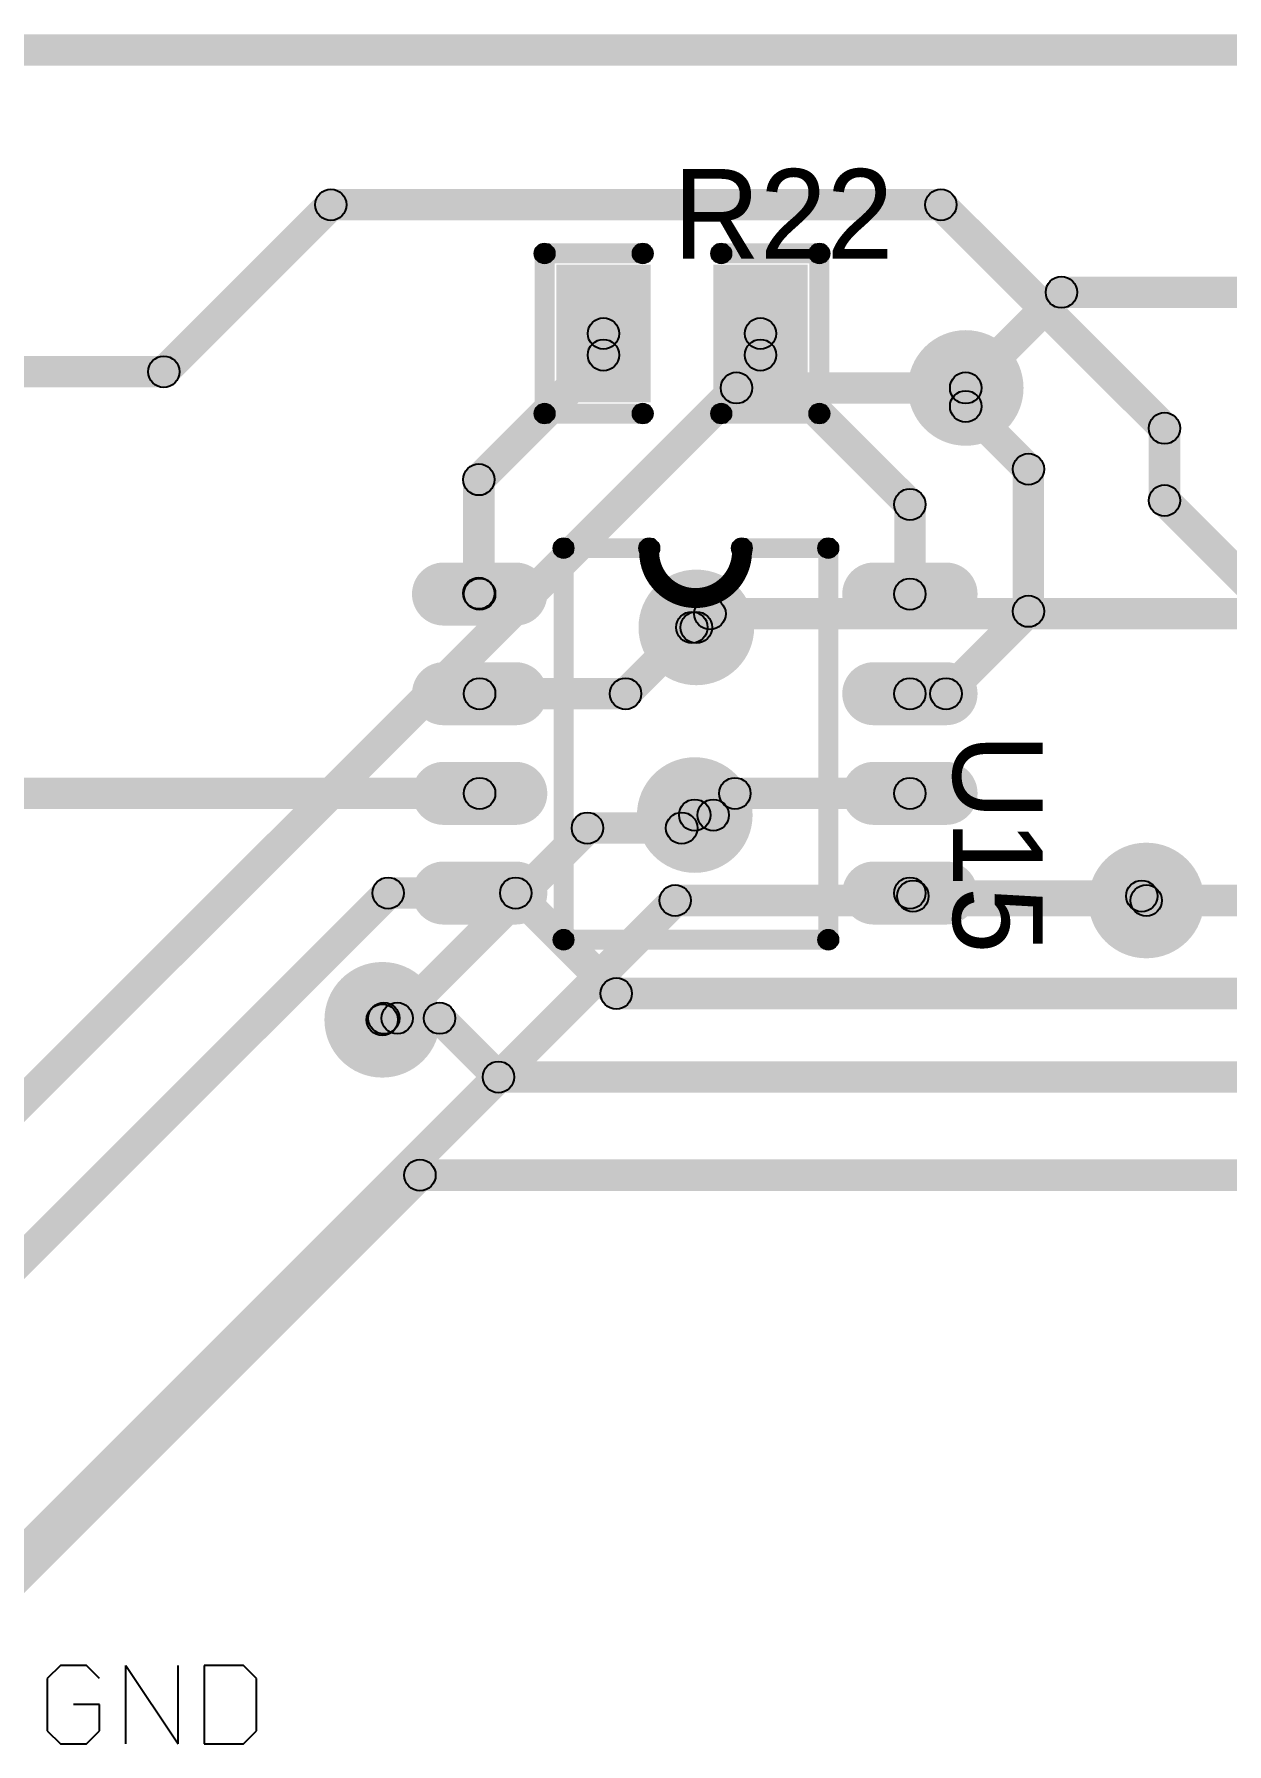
# Model space of a CAD drawing. Header units: millimetres. Extents: x 1.24 to 8.03, y 2.12 to 7.05.
# Drawn here: x 2.188 to 2.786, y 3.593 to 4.45 of the extents above; entities that cross this region are included whole.
import ezdxf

# ---------------------------------------------------------------- set-up
doc = ezdxf.new("R2010")
doc.units = ezdxf.units.MM
doc.header["$MEASUREMENT"] = 0
for name, color, linetype in [('BottomLayer', 5, 'Continuous'), ('BottomSolder', 6, 'Continuous'), ('TopLayer', 1, 'Continuous'), ('TopOverlay', 2, 'Continuous'), ('TopPaste', 8, 'Continuous'), ('TopSolder', 216, 'Continuous'), ('ViaHoleLayer', 16, 'Continuous')]:
    doc.layers.add(name, color=color, linetype=linetype)

# ---------------------------------------------------------------- blocks, each defined once
blk = doc.blocks.new('SOIC_8_L5_0_W4_0_P1_27_LS6_0_BL_13')
at = {"layer": 'TopLayer'}
h = blk.add_hatch(color=1, dxfattribs=at)
edge = h.paths.add_edge_path()
edge.add_arc((-0.075, 0.125984), 0.011811, 0, 180)
edge.add_line((-0.086811, 0.125984), (-0.086811, 0.089763))
edge.add_arc((-0.075, 0.089763), 0.011811, 180, 360)
edge.add_line((-0.063189, 0.089763), (-0.063189, 0.125984))
h = blk.add_hatch(color=1, dxfattribs=at)
edge = h.paths.add_edge_path()
edge.add_arc((-0.025, 0.125984), 0.011811, 0, 180)
edge.add_line((-0.036811, 0.125984), (-0.036811, 0.089763))
edge.add_arc((-0.025, 0.089763), 0.011811, 180, 360)
edge.add_line((-0.013189, 0.089763), (-0.013189, 0.125984))
h = blk.add_hatch(color=1, dxfattribs=at)
edge = h.paths.add_edge_path()
edge.add_arc((0.025, 0.125984), 0.011811, 0, 180)
edge.add_line((0.013189, 0.125984), (0.013189, 0.089763))
edge.add_arc((0.025, 0.089763), 0.011811, 180, 360)
edge.add_line((0.036811, 0.089763), (0.036811, 0.125984))
h = blk.add_hatch(color=1, dxfattribs=at)
edge = h.paths.add_edge_path()
edge.add_arc((0.075, 0.125984), 0.011811, 0, 180)
edge.add_line((0.063189, 0.125984), (0.063189, 0.089763))
edge.add_arc((0.075, 0.089763), 0.011811, 180, 360)
edge.add_line((0.086811, 0.089763), (0.086811, 0.125984))
h = blk.add_hatch(color=1, dxfattribs=at)
edge = h.paths.add_edge_path()
edge.add_arc((-0.075, -0.089763), 0.011811, 0, 180)
edge.add_line((-0.086811, -0.089763), (-0.086811, -0.125984))
edge.add_arc((-0.075, -0.125984), 0.011811, 180, 360)
edge.add_line((-0.063189, -0.125984), (-0.063189, -0.089763))
h = blk.add_hatch(color=1, dxfattribs=at)
edge = h.paths.add_edge_path()
edge.add_arc((-0.025, -0.089763), 0.011811, 0, 180)
edge.add_line((-0.036811, -0.089763), (-0.036811, -0.125984))
edge.add_arc((-0.025, -0.125984), 0.011811, 180, 360)
edge.add_line((-0.013189, -0.125984), (-0.013189, -0.089763))
h = blk.add_hatch(color=1, dxfattribs=at)
edge = h.paths.add_edge_path()
edge.add_arc((0.025, -0.089763), 0.011811, 0, 180)
edge.add_line((0.013189, -0.089763), (0.013189, -0.125984))
edge.add_arc((0.025, -0.125984), 0.011811, 180, 360)
edge.add_line((0.036811, -0.125984), (0.036811, -0.089763))
h = blk.add_hatch(color=1, dxfattribs=at)
edge = h.paths.add_edge_path()
edge.add_arc((0.075, -0.089763), 0.011811, 0, 180)
edge.add_line((0.063189, -0.089763), (0.063189, -0.125984))
edge.add_arc((0.075, -0.125984), 0.011811, 180, 360)
edge.add_line((0.086811, -0.125984), (0.086811, -0.089763))
at = {"layer": 'TopOverlay'}
h = blk.add_hatch(color=2, dxfattribs=at)
edge = h.paths.add_edge_path()
edge.add_arc((-0.098031, 0.066929), 0.005, 0, 360)
h = blk.add_hatch(color=2, dxfattribs=at)
edge = h.paths.add_edge_path()
edge.add_arc((-0.098031, 0.066929), 0.005, 0, 360)
for points in [[(0.098425, 0.071929), (0.098425, 0.061929), (-0.098031, 0.061929), (-0.098031, 0.071929)], [(-0.093031, 0.023622), (-0.103031, 0.023622), (-0.103031, 0.066929), (-0.093031, 0.066929)], [(0.103425, -0.065797), (0.093425, -0.065797), (0.093425, 0.066929), (0.103425, 0.066929)], [(-0.093031, -0.065797), (-0.103031, -0.065797), (-0.103031, -0.022835), (-0.093031, -0.022835)], [(0.098425, -0.060797), (0.098425, -0.070797), (-0.098031, -0.070797), (-0.098031, -0.060797)]]:
    blk.add_hatch(color=2, dxfattribs=at).paths.add_polyline_path(points)
h = blk.add_hatch(color=2, dxfattribs=at)
edge = h.paths.add_edge_path()
edge.add_arc((0.098425, 0.066929), 0.005, 0, 360)
h = blk.add_hatch(color=2, dxfattribs=at)
edge = h.paths.add_edge_path()
edge.add_arc((0.098425, 0.066929), 0.005, 0, 360)
h = blk.add_hatch(color=2, dxfattribs=at)
edge = h.paths.add_edge_path()
edge.add_arc((-0.098031, 0.023622), 0.005, 0, 360)
h = blk.add_hatch(color=2, dxfattribs=at)
edge = h.paths.add_edge_path()
edge.add_arc((-0.098031, 0.023622), 0.005, 0, 360)
h = blk.add_hatch(color=2, dxfattribs=at)
edge = h.paths.add_edge_path()
edge.add_arc((-0.098031, -0.022835), 0.005, 0, 360)
h = blk.add_hatch(color=2, dxfattribs=at)
edge = h.paths.add_edge_path()
edge.add_arc((-0.098031, -0.022835), 0.005, 0, 360)
h = blk.add_hatch(color=2, dxfattribs=at)
edge = h.paths.add_edge_path()
edge.add_arc((-0.098031, -0.065797), 0.005, 0, 360)
h = blk.add_hatch(color=2, dxfattribs=at)
edge = h.paths.add_edge_path()
edge.add_arc((-0.098031, -0.065797), 0.005, 0, 360)
h = blk.add_hatch(color=2, dxfattribs=at)
edge = h.paths.add_edge_path()
edge.add_arc((0.098425, -0.065797), 0.005, 0, 360)
h = blk.add_hatch(color=2, dxfattribs=at)
edge = h.paths.add_edge_path()
edge.add_arc((0.098425, -0.065797), 0.005, 0, 360)
at = {"layer": 'TopPaste'}
h = blk.add_hatch(color=8, dxfattribs=at)
edge = h.paths.add_edge_path()
edge.add_arc((-0.075, 0.125984), 0.011811, 0, 180)
edge.add_line((-0.086811, 0.125984), (-0.086811, 0.089763))
edge.add_arc((-0.075, 0.089763), 0.011811, 180, 360)
edge.add_line((-0.063189, 0.089763), (-0.063189, 0.125984))
h = blk.add_hatch(color=8, dxfattribs=at)
edge = h.paths.add_edge_path()
edge.add_arc((-0.025, 0.125984), 0.011811, 0, 180)
edge.add_line((-0.036811, 0.125984), (-0.036811, 0.089763))
edge.add_arc((-0.025, 0.089763), 0.011811, 180, 360)
edge.add_line((-0.013189, 0.089763), (-0.013189, 0.125984))
h = blk.add_hatch(color=8, dxfattribs=at)
edge = h.paths.add_edge_path()
edge.add_arc((0.025, 0.125984), 0.011811, 0, 180)
edge.add_line((0.013189, 0.125984), (0.013189, 0.089763))
edge.add_arc((0.025, 0.089763), 0.011811, 180, 360)
edge.add_line((0.036811, 0.089763), (0.036811, 0.125984))
h = blk.add_hatch(color=8, dxfattribs=at)
edge = h.paths.add_edge_path()
edge.add_arc((0.075, 0.125984), 0.011811, 0, 180)
edge.add_line((0.063189, 0.125984), (0.063189, 0.089763))
edge.add_arc((0.075, 0.089763), 0.011811, 180, 360)
edge.add_line((0.086811, 0.089763), (0.086811, 0.125984))
h = blk.add_hatch(color=8, dxfattribs=at)
edge = h.paths.add_edge_path()
edge.add_arc((-0.075, -0.089763), 0.011811, 0, 180)
edge.add_line((-0.086811, -0.089763), (-0.086811, -0.125984))
edge.add_arc((-0.075, -0.125984), 0.011811, 180, 360)
edge.add_line((-0.063189, -0.125984), (-0.063189, -0.089763))
h = blk.add_hatch(color=8, dxfattribs=at)
edge = h.paths.add_edge_path()
edge.add_arc((-0.025, -0.089763), 0.011811, 0, 180)
edge.add_line((-0.036811, -0.089763), (-0.036811, -0.125984))
edge.add_arc((-0.025, -0.125984), 0.011811, 180, 360)
edge.add_line((-0.013189, -0.125984), (-0.013189, -0.089763))
h = blk.add_hatch(color=8, dxfattribs=at)
edge = h.paths.add_edge_path()
edge.add_arc((0.025, -0.089763), 0.011811, 0, 180)
edge.add_line((0.013189, -0.089763), (0.013189, -0.125984))
edge.add_arc((0.025, -0.125984), 0.011811, 180, 360)
edge.add_line((0.036811, -0.125984), (0.036811, -0.089763))
h = blk.add_hatch(color=8, dxfattribs=at)
edge = h.paths.add_edge_path()
edge.add_arc((0.075, -0.089763), 0.011811, 0, 180)
edge.add_line((0.063189, -0.089763), (0.063189, -0.125984))
edge.add_arc((0.075, -0.125984), 0.011811, 180, 360)
edge.add_line((0.086811, -0.125984), (0.086811, -0.089763))
at = {"layer": 'TopSolder'}
h = blk.add_hatch(color=216, dxfattribs=at)
edge = h.paths.add_edge_path()
edge.add_arc((-0.075, 0.125984), 0.015811, 0, 180)
edge.add_line((-0.090811, 0.125984), (-0.090811, 0.089763))
edge.add_arc((-0.075, 0.089763), 0.015811, 180, 360)
edge.add_line((-0.059189, 0.089763), (-0.059189, 0.125984))
h = blk.add_hatch(color=216, dxfattribs=at)
edge = h.paths.add_edge_path()
edge.add_arc((-0.025, 0.125984), 0.015811, 0, 180)
edge.add_line((-0.040811, 0.125984), (-0.040811, 0.089763))
edge.add_arc((-0.025, 0.089763), 0.015811, 180, 360)
edge.add_line((-0.009189, 0.089763), (-0.009189, 0.125984))
h = blk.add_hatch(color=216, dxfattribs=at)
edge = h.paths.add_edge_path()
edge.add_arc((0.025, 0.125984), 0.015811, 0, 180)
edge.add_line((0.009189, 0.125984), (0.009189, 0.089763))
edge.add_arc((0.025, 0.089763), 0.015811, 180, 360)
edge.add_line((0.040811, 0.089763), (0.040811, 0.125984))
h = blk.add_hatch(color=216, dxfattribs=at)
edge = h.paths.add_edge_path()
edge.add_arc((0.075, 0.125984), 0.015811, 0, 180)
edge.add_line((0.059189, 0.125984), (0.059189, 0.089763))
edge.add_arc((0.075, 0.089763), 0.015811, 180, 360)
edge.add_line((0.090811, 0.089763), (0.090811, 0.125984))
h = blk.add_hatch(color=216, dxfattribs=at)
edge = h.paths.add_edge_path()
edge.add_arc((-0.075, -0.089763), 0.015811, 0, 180)
edge.add_line((-0.090811, -0.089763), (-0.090811, -0.125984))
edge.add_arc((-0.075, -0.125984), 0.015811, 180, 360)
edge.add_line((-0.059189, -0.125984), (-0.059189, -0.089763))
h = blk.add_hatch(color=216, dxfattribs=at)
edge = h.paths.add_edge_path()
edge.add_arc((-0.025, -0.089763), 0.015811, 0, 180)
edge.add_line((-0.040811, -0.089763), (-0.040811, -0.125984))
edge.add_arc((-0.025, -0.125984), 0.015811, 180, 360)
edge.add_line((-0.009189, -0.125984), (-0.009189, -0.089763))
h = blk.add_hatch(color=216, dxfattribs=at)
edge = h.paths.add_edge_path()
edge.add_arc((0.025, -0.089763), 0.015811, 0, 180)
edge.add_line((0.009189, -0.089763), (0.009189, -0.125984))
edge.add_arc((0.025, -0.125984), 0.015811, 180, 360)
edge.add_line((0.040811, -0.125984), (0.040811, -0.089763))
h = blk.add_hatch(color=216, dxfattribs=at)
edge = h.paths.add_edge_path()
edge.add_arc((0.075, -0.089763), 0.015811, 0, 180)
edge.add_line((0.059189, -0.089763), (0.059189, -0.125984))
edge.add_arc((0.075, -0.125984), 0.015811, 180, 360)
edge.add_line((0.090811, -0.125984), (0.090811, -0.089763))
at = {"layer": 'TopOverlay', "const_width": 0.01}
blk.add_lwpolyline([(-0.098031, 0.023622, -1.0785851), (-0.098031, -0.022835)], format="xyb", dxfattribs=at)
at = {"layer": 'TopOverlay'}
for centre in [(-0.098031, 0.066929), (-0.098031, 0.066929), (0.098425, 0.066929), (0.098425, 0.066929), (-0.098031, 0.023622), (-0.098031, 0.023622), (-0.098031, -0.022835), (-0.098031, -0.022835), (-0.098031, -0.065797), (-0.098031, -0.065797), (0.098425, -0.065797), (0.098425, -0.065797)]:
    blk.add_circle(centre, 0.005, dxfattribs=at)
blk = doc.blocks.new('R0805_69')
at = {"layer": 'TopLayer'}
for points in [[(-0.05906, 0.03051), (-0.01969, 0.03051), (-0.01969, -0.03051), (-0.05906, -0.03051)], [(0.01969, 0.03051), (0.05906, 0.03051), (0.05906, -0.03051), (0.01969, -0.03051)]]:
    blk.add_hatch(color=1, dxfattribs=at).paths.add_polyline_path(points)
at = {"layer": 'TopOverlay'}
h = blk.add_hatch(color=2, dxfattribs=at)
edge = h.paths.add_edge_path()
edge.add_arc((-0.0689, 0.04016), 0.005, 0, 360)
h = blk.add_hatch(color=2, dxfattribs=at)
edge = h.paths.add_edge_path()
edge.add_arc((-0.0689, 0.04016), 0.005, 0, 360)
for points in [[(-0.0689, 0.03516), (-0.0689, 0.04516), (-0.01969, 0.04516), (-0.01969, 0.03516)], [(0.01969, 0.03516), (0.01969, 0.04516), (0.0689, 0.04516), (0.0689, 0.03516)], [(-0.0739, 0.04016), (-0.0639, 0.04016), (-0.0639, -0.04016), (-0.0739, -0.04016)], [(0.0739, -0.04016), (0.0639, -0.04016), (0.0639, 0.04016), (0.0739, 0.04016)], [(-0.0689, -0.04516), (-0.0689, -0.03516), (-0.01969, -0.03516), (-0.01969, -0.04516)], [(0.01969, -0.04516), (0.01969, -0.03516), (0.0689, -0.03516), (0.0689, -0.04516)]]:
    blk.add_hatch(color=2, dxfattribs=at).paths.add_polyline_path(points)
h = blk.add_hatch(color=2, dxfattribs=at)
edge = h.paths.add_edge_path()
edge.add_arc((-0.01969, 0.04016), 0.005, 0, 360)
h = blk.add_hatch(color=2, dxfattribs=at)
edge = h.paths.add_edge_path()
edge.add_arc((0.01969, 0.04016), 0.005, 0, 360)
h = blk.add_hatch(color=2, dxfattribs=at)
edge = h.paths.add_edge_path()
edge.add_arc((0.0689, 0.04016), 0.005, 0, 360)
h = blk.add_hatch(color=2, dxfattribs=at)
edge = h.paths.add_edge_path()
edge.add_arc((0.0689, 0.04016), 0.005, 0, 360)
h = blk.add_hatch(color=2, dxfattribs=at)
edge = h.paths.add_edge_path()
edge.add_arc((-0.0689, -0.04016), 0.005, 0, 360)
h = blk.add_hatch(color=2, dxfattribs=at)
edge = h.paths.add_edge_path()
edge.add_arc((-0.0689, -0.04016), 0.005, 0, 360)
h = blk.add_hatch(color=2, dxfattribs=at)
edge = h.paths.add_edge_path()
edge.add_arc((-0.01969, -0.04016), 0.005, 0, 360)
h = blk.add_hatch(color=2, dxfattribs=at)
edge = h.paths.add_edge_path()
edge.add_arc((0.01969, -0.04016), 0.005, 0, 360)
h = blk.add_hatch(color=2, dxfattribs=at)
edge = h.paths.add_edge_path()
edge.add_arc((0.0689, -0.04016), 0.005, 0, 360)
h = blk.add_hatch(color=2, dxfattribs=at)
edge = h.paths.add_edge_path()
edge.add_arc((0.0689, -0.04016), 0.005, 0, 360)
at = {"layer": 'TopPaste'}
for points in [[(-0.05906, 0.03051), (-0.01969, 0.03051), (-0.01969, -0.03051), (-0.05906, -0.03051)], [(0.01969, 0.03051), (0.05906, 0.03051), (0.05906, -0.03051), (0.01969, -0.03051)]]:
    blk.add_hatch(color=8, dxfattribs=at).paths.add_polyline_path(points)
at = {"layer": 'TopSolder'}
for points in [[(-0.06305, 0.03451), (-0.01569, 0.03451), (-0.01569, -0.03451), (-0.06305, -0.03451)], [(0.01569, 0.03451), (0.06305, 0.03451), (0.06305, -0.03451), (0.01569, -0.03451)]]:
    blk.add_hatch(color=216, dxfattribs=at).paths.add_polyline_path(points)
at = {"layer": 'TopOverlay'}
for centre in [(-0.0689, 0.04016), (-0.0689, 0.04016), (-0.01969, 0.04016), (0.01969, 0.04016), (0.0689, 0.04016), (0.0689, 0.04016), (-0.0689, -0.04016), (-0.0689, -0.04016), (-0.01969, -0.04016), (0.01969, -0.04016), (0.0689, -0.04016), (0.0689, -0.04016)]:
    blk.add_circle(centre, 0.005, dxfattribs=at)

msp = doc.modelspace()

# ---------------------------------------------------------------- hatches: boundary and pattern name
at = {"layer": 'BottomLayer'}
for points in [[(2.6611, 4.26731), (2.64997, 4.27844), (2.69796, 4.32643), (2.70909, 4.3153)], [(2.70352, 4.31299), (2.70352, 4.32874), (3.16258, 4.32874), (3.16258, 4.31299)], [(2.54059, 4.265), (2.54059, 4.28075), (2.65554, 4.28075), (2.65554, 4.265)], [(1.89533, 3.61648), (1.8842, 3.62762), (2.53503, 4.27844), (2.54616, 4.26731)], [(2.52604, 4.14719), (2.51491, 4.15832), (2.52174, 4.16515), (2.53287, 4.15402)], [(2.52731, 4.15171), (2.52731, 4.16746), (3.01775, 4.16746), (3.01775, 4.15171)], [(2.37604, 3.95113), (2.3649, 3.96226), (2.46028, 4.05764), (2.47141, 4.0465)], [(2.46584, 4.04419), (2.46584, 4.05994), (2.51313, 4.05994), (2.51313, 4.04419)], [(2.5187, 4.0465), (2.50756, 4.05764), (2.51412, 4.06419), (2.52525, 4.05305)], [(2.50984, 4.00787), (2.50984, 4.02362), (2.74606, 4.02362), (2.74606, 4.00787)], [(2.74606, 4.00787), (2.74606, 4.02362), (3.29724, 4.02362), (3.29724, 4.00787)], [(2.13155, 3.62632), (2.12042, 3.63746), (2.50427, 4.02132), (2.51541, 4.01018)], [(2.36378, 3.94882), (2.36378, 3.96457), (2.37047, 3.96457), (2.37047, 3.94882)], [(2.36856, 3.95034), (2.35743, 3.96147), (2.35821, 3.96226), (2.36935, 3.95113)]]:
    msp.add_hatch(color=5, dxfattribs=at).paths.add_polyline_path(points)
h = msp.add_hatch(color=5, dxfattribs=at)
edge = h.paths.add_edge_path()
edge.add_arc((2.70352, 4.32087), 0.00787, 0, 360)
h = msp.add_hatch(color=5, dxfattribs=at)
edge = h.paths.add_edge_path()
edge.add_arc((2.70352, 4.32087), 0.00787, 0, 360)
h = msp.add_hatch(color=5, dxfattribs=at)
edge = h.paths.add_edge_path()
edge.add_arc((2.65554, 4.27288), 0.025, 0, 360)
h = msp.add_hatch(color=5, dxfattribs=at)
edge = h.paths.add_edge_path()
edge.add_arc((2.54059, 4.27288), 0.00787, 0, 360)
h = msp.add_hatch(color=5, dxfattribs=at)
edge = h.paths.add_edge_path()
edge.add_arc((2.54059, 4.27288), 0.00787, 0, 360)
h = msp.add_hatch(color=5, dxfattribs=at)
edge = h.paths.add_edge_path()
edge.add_arc((2.65554, 4.27288), 0.00787, 0, 360)
h = msp.add_hatch(color=5, dxfattribs=at)
edge = h.paths.add_edge_path()
edge.add_arc((2.65554, 4.27288), 0.00787, 0, 360)
h = msp.add_hatch(color=5, dxfattribs=at)
edge = h.paths.add_edge_path()
edge.add_arc((2.52047, 4.15275), 0.025, 0, 360)
h = msp.add_hatch(color=5, dxfattribs=at)
edge = h.paths.add_edge_path()
edge.add_arc((2.52047, 4.15275), 0.00787, 0, 360)
h = msp.add_hatch(color=5, dxfattribs=at)
edge = h.paths.add_edge_path()
edge.add_arc((2.52731, 4.15959), 0.00787, 0, 360)
h = msp.add_hatch(color=5, dxfattribs=at)
edge = h.paths.add_edge_path()
edge.add_arc((2.52731, 4.15959), 0.00787, 0, 360)
h = msp.add_hatch(color=5, dxfattribs=at)
edge = h.paths.add_edge_path()
edge.add_arc((2.51968, 4.05862), 0.025, 0, 360)
h = msp.add_hatch(color=5, dxfattribs=at)
edge = h.paths.add_edge_path()
edge.add_arc((2.51968, 4.05862), 0.00787, 0, 360)
h = msp.add_hatch(color=5, dxfattribs=at)
edge = h.paths.add_edge_path()
edge.add_arc((2.46584, 4.05207), 0.00787, 0, 360)
h = msp.add_hatch(color=5, dxfattribs=at)
edge = h.paths.add_edge_path()
edge.add_arc((2.46584, 4.05207), 0.00787, 0, 360)
h = msp.add_hatch(color=5, dxfattribs=at)
edge = h.paths.add_edge_path()
edge.add_arc((2.51313, 4.05207), 0.00787, 0, 360)
h = msp.add_hatch(color=5, dxfattribs=at)
edge = h.paths.add_edge_path()
edge.add_arc((2.51313, 4.05207), 0.00787, 0, 360)
h = msp.add_hatch(color=5, dxfattribs=at)
edge = h.paths.add_edge_path()
edge.add_arc((2.74606, 4.01575), 0.025, 0, 360)
h = msp.add_hatch(color=5, dxfattribs=at)
edge = h.paths.add_edge_path()
edge.add_arc((2.50984, 4.01575), 0.00787, 0, 360)
h = msp.add_hatch(color=5, dxfattribs=at)
edge = h.paths.add_edge_path()
edge.add_arc((2.50984, 4.01575), 0.00787, 0, 360)
h = msp.add_hatch(color=5, dxfattribs=at)
edge = h.paths.add_edge_path()
edge.add_arc((2.74606, 4.01575), 0.00787, 0, 360)
h = msp.add_hatch(color=5, dxfattribs=at)
edge = h.paths.add_edge_path()
edge.add_arc((2.74606, 4.01575), 0.00787, 0, 360)
h = msp.add_hatch(color=5, dxfattribs=at)
edge = h.paths.add_edge_path()
edge.add_arc((2.36299, 3.9559), 0.025, 0, 360)
h = msp.add_hatch(color=5, dxfattribs=at)
edge = h.paths.add_edge_path()
edge.add_arc((2.36299, 3.9559), 0.00787, 0, 360)
h = msp.add_hatch(color=5, dxfattribs=at)
edge = h.paths.add_edge_path()
edge.add_arc((2.36378, 3.95669), 0.00787, 0, 360)
h = msp.add_hatch(color=5, dxfattribs=at)
edge = h.paths.add_edge_path()
edge.add_arc((2.36378, 3.95669), 0.00787, 0, 360)
h = msp.add_hatch(color=5, dxfattribs=at)
edge = h.paths.add_edge_path()
edge.add_arc((2.37047, 3.95669), 0.00787, 0, 360)
h = msp.add_hatch(color=5, dxfattribs=at)
edge = h.paths.add_edge_path()
edge.add_arc((2.37047, 3.95669), 0.00787, 0, 360)
at = {"layer": 'BottomSolder'}
h = msp.add_hatch(color=6, dxfattribs=at)
edge = h.paths.add_edge_path()
edge.add_arc((2.65554, 4.27288), 0.029, 0, 360)
h = msp.add_hatch(color=6, dxfattribs=at)
edge = h.paths.add_edge_path()
edge.add_arc((2.52047, 4.15275), 0.029, 0, 360)
h = msp.add_hatch(color=6, dxfattribs=at)
edge = h.paths.add_edge_path()
edge.add_arc((2.51968, 4.05862), 0.029, 0, 360)
h = msp.add_hatch(color=6, dxfattribs=at)
edge = h.paths.add_edge_path()
edge.add_arc((2.74606, 4.01575), 0.029, 0, 360)
h = msp.add_hatch(color=6, dxfattribs=at)
edge = h.paths.add_edge_path()
edge.add_arc((2.36299, 3.9559), 0.029, 0, 360)
at = {"layer": 'TopLayer'}
for points in [[(1.99447, 4.43461), (1.99447, 4.45035), (3.22642, 4.45035), (3.22642, 4.43461)], [(2.25903, 4.27545), (2.2479, 4.28659), (2.33165, 4.37034), (2.34278, 4.35921)], [(2.33721, 4.3569), (2.33721, 4.37265), (2.6431, 4.37265), (2.6431, 4.3569)], [(2.63753, 4.35921), (2.64867, 4.37034), (2.7608, 4.25821), (2.74966, 4.24707)], [(2.48177, 4.28936), (2.46603, 4.28936), (2.46603, 4.30019), (2.48177, 4.30019)], [(2.56051, 4.28936), (2.54477, 4.28936), (2.54477, 4.30019), (2.56051, 4.30019)], [(1.94251, 4.27315), (1.94251, 4.2889), (2.25346, 4.2889), (2.25346, 4.27315)], [(2.41699, 4.22131), (2.40585, 4.23245), (2.46833, 4.29493), (2.47947, 4.2838)], [(2.54707, 4.2838), (2.55821, 4.29493), (2.63313, 4.22001), (2.62199, 4.20888)], [(2.66341, 4.26361), (2.64766, 4.26361), (2.64766, 4.27288), (2.66341, 4.27288)], [(2.64997, 4.25804), (2.6611, 4.26918), (2.69258, 4.2377), (2.68144, 4.22657)], [(2.76311, 4.21642), (2.74736, 4.21642), (2.74736, 4.25264), (2.76311, 4.25264)], [(2.69488, 4.16083), (2.67913, 4.16083), (2.67913, 4.23214), (2.69488, 4.23214)], [(2.41929, 4.16988), (2.40354, 4.16988), (2.40354, 4.22688), (2.41929, 4.22688)], [(2.74966, 4.21085), (2.7608, 4.22199), (2.90163, 4.08116), (2.8905, 4.07002)], [(2.63543, 4.16949), (2.61969, 4.16949), (2.61969, 4.21444), (2.63543, 4.21444)], [(2.40585, 4.16431), (2.41699, 4.17545), (2.41738, 4.17506), (2.40624, 4.16392)], [(2.51824, 4.14488), (2.51824, 4.16063), (2.52047, 4.16063), (2.52047, 4.14488)], [(2.65124, 4.11392), (2.6401, 4.12506), (2.68144, 4.16639), (2.69258, 4.15526)], [(2.49055, 4.11392), (2.47941, 4.12506), (2.51268, 4.15832), (2.52381, 4.14719)], [(2.41181, 4.11161), (2.41181, 4.12736), (2.48498, 4.12736), (2.48498, 4.11161)], [(2.62756, 4.11161), (2.62756, 4.12736), (2.64567, 4.12736), (2.64567, 4.11161)], [(2.04464, 4.06161), (2.04464, 4.07736), (2.41181, 4.07736), (2.41181, 4.06161)], [(2.53452, 4.05305), (2.52339, 4.06419), (2.53425, 4.07506), (2.54539, 4.06392)], [(2.53982, 4.06161), (2.53982, 4.07736), (2.62756, 4.07736), (2.62756, 4.06161)], [(2.51968, 4.05075), (2.51968, 4.0665), (2.52895, 4.0665), (2.52895, 4.05075)], [(2.03313, 3.67553), (2.02199, 3.68667), (2.36038, 4.02506), (2.37151, 4.01392)], [(2.36594, 4.01161), (2.36594, 4.02736), (2.42992, 4.02736), (2.42992, 4.01161)], [(2.42435, 4.01392), (2.43549, 4.02506), (2.48588, 3.97466), (2.47475, 3.96353)], [(2.62199, 4.01392), (2.63313, 4.02506), (2.63463, 4.02355), (2.6235, 4.01241)], [(2.62907, 4.01011), (2.62907, 4.02586), (2.74383, 4.02586), (2.74383, 4.01011)], [(2.73826, 4.01241), (2.7494, 4.02355), (2.75163, 4.02132), (2.7405, 4.01018)], [(2.48032, 3.96122), (2.48032, 3.97697), (2.83957, 3.97697), (2.83957, 3.96122)], [(2.36378, 3.94882), (2.36378, 3.96457), (2.39173, 3.96457), (2.39173, 3.94882)], [(2.36856, 3.95034), (2.35743, 3.96147), (2.35821, 3.96226), (2.36935, 3.95113)], [(2.38616, 3.95113), (2.3973, 3.96226), (2.42683, 3.93273), (2.41569, 3.9216)], [(2.42126, 3.91929), (2.42126, 3.93504), (3.78937, 3.93504), (3.78937, 3.91929)], [(2.38189, 3.87008), (2.38189, 3.88583), (4.2628, 3.88583), (4.2628, 3.87008)], [(2.13155, 3.61648), (2.12042, 3.62762), (2.37632, 3.88352), (2.38746, 3.87239)]]:
    msp.add_hatch(color=1, dxfattribs=at).paths.add_polyline_path(points)
h = msp.add_hatch(color=1, dxfattribs=at)
edge = h.paths.add_edge_path()
edge.add_arc((2.33721, 4.36477), 0.00787, 0, 360)
h = msp.add_hatch(color=1, dxfattribs=at)
edge = h.paths.add_edge_path()
edge.add_arc((2.33721, 4.36477), 0.00787, 0, 360)
h = msp.add_hatch(color=1, dxfattribs=at)
edge = h.paths.add_edge_path()
edge.add_arc((2.6431, 4.36477), 0.00787, 0, 360)
h = msp.add_hatch(color=1, dxfattribs=at)
edge = h.paths.add_edge_path()
edge.add_arc((2.6431, 4.36477), 0.00787, 0, 360)
h = msp.add_hatch(color=1, dxfattribs=at)
edge = h.paths.add_edge_path()
edge.add_arc((2.4739, 4.30019), 0.00787, 0, 360)
h = msp.add_hatch(color=1, dxfattribs=at)
edge = h.paths.add_edge_path()
edge.add_arc((2.55264, 4.30019), 0.00787, 0, 360)
h = msp.add_hatch(color=1, dxfattribs=at)
edge = h.paths.add_edge_path()
edge.add_arc((2.4739, 4.28936), 0.00787, 0, 360)
h = msp.add_hatch(color=1, dxfattribs=at)
edge = h.paths.add_edge_path()
edge.add_arc((2.4739, 4.28936), 0.00787, 0, 360)
h = msp.add_hatch(color=1, dxfattribs=at)
edge = h.paths.add_edge_path()
edge.add_arc((2.55264, 4.28936), 0.00787, 0, 360)
h = msp.add_hatch(color=1, dxfattribs=at)
edge = h.paths.add_edge_path()
edge.add_arc((2.55264, 4.28936), 0.00787, 0, 360)
h = msp.add_hatch(color=1, dxfattribs=at)
edge = h.paths.add_edge_path()
edge.add_arc((2.65554, 4.27288), 0.025, 0, 360)
h = msp.add_hatch(color=1, dxfattribs=at)
edge = h.paths.add_edge_path()
edge.add_arc((2.25346, 4.28102), 0.00787, 0, 360)
h = msp.add_hatch(color=1, dxfattribs=at)
edge = h.paths.add_edge_path()
edge.add_arc((2.25346, 4.28102), 0.00787, 0, 360)
h = msp.add_hatch(color=1, dxfattribs=at)
edge = h.paths.add_edge_path()
edge.add_arc((2.65554, 4.27288), 0.00787, 0, 360)
h = msp.add_hatch(color=1, dxfattribs=at)
edge = h.paths.add_edge_path()
edge.add_arc((2.65554, 4.26361), 0.00787, 0, 360)
h = msp.add_hatch(color=1, dxfattribs=at)
edge = h.paths.add_edge_path()
edge.add_arc((2.65554, 4.26361), 0.00787, 0, 360)
h = msp.add_hatch(color=1, dxfattribs=at)
edge = h.paths.add_edge_path()
edge.add_arc((2.75523, 4.25264), 0.00787, 0, 360)
h = msp.add_hatch(color=1, dxfattribs=at)
edge = h.paths.add_edge_path()
edge.add_arc((2.75523, 4.25264), 0.00787, 0, 360)
h = msp.add_hatch(color=1, dxfattribs=at)
edge = h.paths.add_edge_path()
edge.add_arc((2.68701, 4.23214), 0.00787, 0, 360)
h = msp.add_hatch(color=1, dxfattribs=at)
edge = h.paths.add_edge_path()
edge.add_arc((2.68701, 4.23214), 0.00787, 0, 360)
h = msp.add_hatch(color=1, dxfattribs=at)
edge = h.paths.add_edge_path()
edge.add_arc((2.41142, 4.22688), 0.00787, 0, 360)
h = msp.add_hatch(color=1, dxfattribs=at)
edge = h.paths.add_edge_path()
edge.add_arc((2.41142, 4.22688), 0.00787, 0, 360)
h = msp.add_hatch(color=1, dxfattribs=at)
edge = h.paths.add_edge_path()
edge.add_arc((2.62756, 4.21444), 0.00787, 0, 360)
h = msp.add_hatch(color=1, dxfattribs=at)
edge = h.paths.add_edge_path()
edge.add_arc((2.62756, 4.21444), 0.00787, 0, 360)
h = msp.add_hatch(color=1, dxfattribs=at)
edge = h.paths.add_edge_path()
edge.add_arc((2.75523, 4.21642), 0.00787, 0, 360)
h = msp.add_hatch(color=1, dxfattribs=at)
edge = h.paths.add_edge_path()
edge.add_arc((2.75523, 4.21642), 0.00787, 0, 360)
h = msp.add_hatch(color=1, dxfattribs=at)
edge = h.paths.add_edge_path()
edge.add_arc((2.41142, 4.16988), 0.00787, 0, 360)
h = msp.add_hatch(color=1, dxfattribs=at)
edge = h.paths.add_edge_path()
edge.add_arc((2.41142, 4.16988), 0.00787, 0, 360)
h = msp.add_hatch(color=1, dxfattribs=at)
edge = h.paths.add_edge_path()
edge.add_arc((2.41181, 4.16949), 0.00787, 0, 360)
h = msp.add_hatch(color=1, dxfattribs=at)
edge = h.paths.add_edge_path()
edge.add_arc((2.52047, 4.15275), 0.025, 0, 360)
h = msp.add_hatch(color=1, dxfattribs=at)
edge = h.paths.add_edge_path()
edge.add_arc((2.62756, 4.16949), 0.00787, 0, 360)
h = msp.add_hatch(color=1, dxfattribs=at)
edge = h.paths.add_edge_path()
edge.add_arc((2.68701, 4.16083), 0.00787, 0, 360)
h = msp.add_hatch(color=1, dxfattribs=at)
edge = h.paths.add_edge_path()
edge.add_arc((2.68701, 4.16083), 0.00787, 0, 360)
h = msp.add_hatch(color=1, dxfattribs=at)
edge = h.paths.add_edge_path()
edge.add_arc((2.51824, 4.15275), 0.00787, 0, 360)
h = msp.add_hatch(color=1, dxfattribs=at)
edge = h.paths.add_edge_path()
edge.add_arc((2.51824, 4.15275), 0.00787, 0, 360)
h = msp.add_hatch(color=1, dxfattribs=at)
edge = h.paths.add_edge_path()
edge.add_arc((2.52047, 4.15275), 0.00787, 0, 360)
h = msp.add_hatch(color=1, dxfattribs=at)
edge = h.paths.add_edge_path()
edge.add_arc((2.41181, 4.11949), 0.00787, 0, 360)
h = msp.add_hatch(color=1, dxfattribs=at)
edge = h.paths.add_edge_path()
edge.add_arc((2.48498, 4.11949), 0.00787, 0, 360)
h = msp.add_hatch(color=1, dxfattribs=at)
edge = h.paths.add_edge_path()
edge.add_arc((2.48498, 4.11949), 0.00787, 0, 360)
h = msp.add_hatch(color=1, dxfattribs=at)
edge = h.paths.add_edge_path()
edge.add_arc((2.62756, 4.11949), 0.00787, 0, 360)
h = msp.add_hatch(color=1, dxfattribs=at)
edge = h.paths.add_edge_path()
edge.add_arc((2.64567, 4.11949), 0.00787, 0, 360)
h = msp.add_hatch(color=1, dxfattribs=at)
edge = h.paths.add_edge_path()
edge.add_arc((2.64567, 4.11949), 0.00787, 0, 360)
h = msp.add_hatch(color=1, dxfattribs=at)
edge = h.paths.add_edge_path()
edge.add_arc((2.51968, 4.05862), 0.025, 0, 360)
h = msp.add_hatch(color=1, dxfattribs=at)
edge = h.paths.add_edge_path()
edge.add_arc((2.41181, 4.06949), 0.00787, 0, 360)
h = msp.add_hatch(color=1, dxfattribs=at)
edge = h.paths.add_edge_path()
edge.add_arc((2.53982, 4.06949), 0.00787, 0, 360)
h = msp.add_hatch(color=1, dxfattribs=at)
edge = h.paths.add_edge_path()
edge.add_arc((2.53982, 4.06949), 0.00787, 0, 360)
h = msp.add_hatch(color=1, dxfattribs=at)
edge = h.paths.add_edge_path()
edge.add_arc((2.62756, 4.06949), 0.00787, 0, 360)
h = msp.add_hatch(color=1, dxfattribs=at)
edge = h.paths.add_edge_path()
edge.add_arc((2.51968, 4.05862), 0.00787, 0, 360)
h = msp.add_hatch(color=1, dxfattribs=at)
edge = h.paths.add_edge_path()
edge.add_arc((2.52895, 4.05862), 0.00787, 0, 360)
h = msp.add_hatch(color=1, dxfattribs=at)
edge = h.paths.add_edge_path()
edge.add_arc((2.52895, 4.05862), 0.00787, 0, 360)
h = msp.add_hatch(color=1, dxfattribs=at)
edge = h.paths.add_edge_path()
edge.add_arc((2.74606, 4.01575), 0.025, 0, 360)
h = msp.add_hatch(color=1, dxfattribs=at)
edge = h.paths.add_edge_path()
edge.add_arc((2.36594, 4.01949), 0.00787, 0, 360)
h = msp.add_hatch(color=1, dxfattribs=at)
edge = h.paths.add_edge_path()
edge.add_arc((2.36594, 4.01949), 0.00787, 0, 360)
h = msp.add_hatch(color=1, dxfattribs=at)
edge = h.paths.add_edge_path()
edge.add_arc((2.42992, 4.01949), 0.00787, 0, 360)
h = msp.add_hatch(color=1, dxfattribs=at)
edge = h.paths.add_edge_path()
edge.add_arc((2.42992, 4.01949), 0.00787, 0, 360)
h = msp.add_hatch(color=1, dxfattribs=at)
edge = h.paths.add_edge_path()
edge.add_arc((2.62756, 4.01949), 0.00787, 0, 360)
h = msp.add_hatch(color=1, dxfattribs=at)
edge = h.paths.add_edge_path()
edge.add_arc((2.62907, 4.01798), 0.00787, 0, 360)
h = msp.add_hatch(color=1, dxfattribs=at)
edge = h.paths.add_edge_path()
edge.add_arc((2.62907, 4.01798), 0.00787, 0, 360)
h = msp.add_hatch(color=1, dxfattribs=at)
edge = h.paths.add_edge_path()
edge.add_arc((2.74383, 4.01798), 0.00787, 0, 360)
h = msp.add_hatch(color=1, dxfattribs=at)
edge = h.paths.add_edge_path()
edge.add_arc((2.74383, 4.01798), 0.00787, 0, 360)
h = msp.add_hatch(color=1, dxfattribs=at)
edge = h.paths.add_edge_path()
edge.add_arc((2.74606, 4.01575), 0.00787, 0, 360)
h = msp.add_hatch(color=1, dxfattribs=at)
edge = h.paths.add_edge_path()
edge.add_arc((2.36299, 3.9559), 0.025, 0, 360)
h = msp.add_hatch(color=1, dxfattribs=at)
edge = h.paths.add_edge_path()
edge.add_arc((2.48032, 3.96909), 0.00787, 0, 360)
h = msp.add_hatch(color=1, dxfattribs=at)
edge = h.paths.add_edge_path()
edge.add_arc((2.48032, 3.96909), 0.00787, 0, 360)
h = msp.add_hatch(color=1, dxfattribs=at)
edge = h.paths.add_edge_path()
edge.add_arc((2.36299, 3.9559), 0.00787, 0, 360)
h = msp.add_hatch(color=1, dxfattribs=at)
edge = h.paths.add_edge_path()
edge.add_arc((2.36378, 3.95669), 0.00787, 0, 360)
h = msp.add_hatch(color=1, dxfattribs=at)
edge = h.paths.add_edge_path()
edge.add_arc((2.36378, 3.95669), 0.00787, 0, 360)
h = msp.add_hatch(color=1, dxfattribs=at)
edge = h.paths.add_edge_path()
edge.add_arc((2.39173, 3.95669), 0.00787, 0, 360)
h = msp.add_hatch(color=1, dxfattribs=at)
edge = h.paths.add_edge_path()
edge.add_arc((2.39173, 3.95669), 0.00787, 0, 360)
h = msp.add_hatch(color=1, dxfattribs=at)
edge = h.paths.add_edge_path()
edge.add_arc((2.42126, 3.92717), 0.00787, 0, 360)
h = msp.add_hatch(color=1, dxfattribs=at)
edge = h.paths.add_edge_path()
edge.add_arc((2.42126, 3.92717), 0.00787, 0, 360)
h = msp.add_hatch(color=1, dxfattribs=at)
edge = h.paths.add_edge_path()
edge.add_arc((2.38189, 3.87795), 0.00787, 0, 360)
h = msp.add_hatch(color=1, dxfattribs=at)
edge = h.paths.add_edge_path()
edge.add_arc((2.38189, 3.87795), 0.00787, 0, 360)
at = {"layer": 'TopSolder'}
h = msp.add_hatch(color=216, dxfattribs=at)
edge = h.paths.add_edge_path()
edge.add_arc((2.65554, 4.27288), 0.029, 0, 360)
h = msp.add_hatch(color=216, dxfattribs=at)
edge = h.paths.add_edge_path()
edge.add_arc((2.52047, 4.15275), 0.029, 0, 360)
h = msp.add_hatch(color=216, dxfattribs=at)
edge = h.paths.add_edge_path()
edge.add_arc((2.51968, 4.05862), 0.029, 0, 360)
h = msp.add_hatch(color=216, dxfattribs=at)
edge = h.paths.add_edge_path()
edge.add_arc((2.74606, 4.01575), 0.029, 0, 360)
h = msp.add_hatch(color=216, dxfattribs=at)
edge = h.paths.add_edge_path()
edge.add_arc((2.36299, 3.9559), 0.029, 0, 360)
at = {"layer": 'ViaHoleLayer'}
h = msp.add_hatch(color=16, dxfattribs=at)
edge = h.paths.add_edge_path()
edge.add_arc((2.65554, 4.27288), 0.014, 0, 360)
h = msp.add_hatch(color=16, dxfattribs=at)
edge = h.paths.add_edge_path()
edge.add_arc((2.52047, 4.15275), 0.014, 0, 360)
h = msp.add_hatch(color=16, dxfattribs=at)
edge = h.paths.add_edge_path()
edge.add_arc((2.51968, 4.05862), 0.014, 0, 360)
h = msp.add_hatch(color=16, dxfattribs=at)
edge = h.paths.add_edge_path()
edge.add_arc((2.74606, 4.01575), 0.014, 0, 360)
h = msp.add_hatch(color=16, dxfattribs=at)
edge = h.paths.add_edge_path()
edge.add_arc((2.36299, 3.9559), 0.014, 0, 360)

# ---------------------------------------------------------------- linework, layer by layer
at = {"layer": 'BottomLayer'}
for centre in [(2.70352, 4.32087), (2.70352, 4.32087), (2.54059, 4.27288), (2.54059, 4.27288), (2.65554, 4.27288), (2.65554, 4.27288), (2.52047, 4.15275), (2.52731, 4.15959), (2.52731, 4.15959), (2.51968, 4.05862), (2.46584, 4.05207), (2.46584, 4.05207), (2.51313, 4.05207), (2.51313, 4.05207), (2.50984, 4.01575), (2.50984, 4.01575), (2.74606, 4.01575), (2.74606, 4.01575), (2.36299, 3.9559), (2.36378, 3.95669), (2.36378, 3.95669), (2.37047, 3.95669), (2.37047, 3.95669)]:
    msp.add_circle(centre, 0.00787, dxfattribs=at)
at = {"layer": 'TopLayer'}
for centre in [(2.33721, 4.36477), (2.33721, 4.36477), (2.6431, 4.36477), (2.6431, 4.36477), (2.4739, 4.30019), (2.55264, 4.30019), (2.4739, 4.28936), (2.4739, 4.28936), (2.55264, 4.28936), (2.55264, 4.28936), (2.25346, 4.28102), (2.25346, 4.28102), (2.65554, 4.27288), (2.65554, 4.26361), (2.65554, 4.26361), (2.75523, 4.25264), (2.75523, 4.25264), (2.68701, 4.23214), (2.68701, 4.23214), (2.41142, 4.22688), (2.41142, 4.22688), (2.62756, 4.21444), (2.62756, 4.21444), (2.75523, 4.21642), (2.75523, 4.21642), (2.41142, 4.16988), (2.41142, 4.16988), (2.41181, 4.16949), (2.62756, 4.16949), (2.68701, 4.16083), (2.68701, 4.16083), (2.51824, 4.15275), (2.51824, 4.15275), (2.52047, 4.15275), (2.41181, 4.11949), (2.48498, 4.11949), (2.48498, 4.11949), (2.62756, 4.11949), (2.64567, 4.11949), (2.64567, 4.11949), (2.41181, 4.06949), (2.53982, 4.06949), (2.53982, 4.06949), (2.62756, 4.06949), (2.51968, 4.05862), (2.52895, 4.05862), (2.52895, 4.05862), (2.36594, 4.01949), (2.36594, 4.01949), (2.42992, 4.01949), (2.42992, 4.01949), (2.62756, 4.01949), (2.62907, 4.01798), (2.62907, 4.01798), (2.74383, 4.01798), (2.74383, 4.01798), (2.74606, 4.01575), (2.48032, 3.96909), (2.48032, 3.96909), (2.36299, 3.9559), (2.36378, 3.95669), (2.36378, 3.95669), (2.39173, 3.95669), (2.39173, 3.95669), (2.42126, 3.92717), (2.42126, 3.92717), (2.38189, 3.87795), (2.38189, 3.87795)]:
    msp.add_circle(centre, 0.00787, dxfattribs=at)
at = {"layer": 'TopOverlay'}
for p, q in [((2.20159, 3.63203), (2.19503, 3.62547)), ((2.21471, 3.63203), (2.20159, 3.63203)), ((2.22126, 3.62547), (2.21471, 3.63203)), ((2.23438, 3.59268), (2.23438, 3.63203)), ((2.23438, 3.63203), (2.26062, 3.59268)), ((2.26062, 3.59268), (2.26062, 3.63203)), ((2.27374, 3.63203), (2.27374, 3.59268)), ((2.29342, 3.63203), (2.27374, 3.63203)), ((2.29998, 3.62547), (2.29342, 3.63203)), ((2.19503, 3.62547), (2.19503, 3.59924)), ((2.29998, 3.59924), (2.29998, 3.62547)), ((2.22126, 3.61236), (2.20815, 3.61236)), ((2.22126, 3.59924), (2.22126, 3.61236)), ((2.19503, 3.59924), (2.20159, 3.59268)), ((2.21471, 3.59268), (2.22126, 3.59924)), ((2.29342, 3.59268), (2.29998, 3.59924)), ((2.20159, 3.59268), (2.21471, 3.59268)), ((2.27374, 3.59268), (2.29342, 3.59268))]:
    msp.add_line(p, q, dxfattribs=at)

# ---------------------------------------------------------------- block references
msp.add_blockref('R0805_69', (2.51327, 4.30019))
at = {"rotation": 270}
msp.add_blockref('SOIC_8_L5_0_W4_0_P1_27_LS6_0_BL_13', (2.51969, 4.09449), dxfattribs=at)

# ---------------------------------------------------------------- texts
at = {"layer": 'TopOverlay'}
msp.add_text('R22', height=0.045, dxfattribs=at).set_placement((2.5089, 4.33769))
msp.add_text('U15', height=0.045, rotation=270, dxfattribs=at).set_placement((2.64919, 4.09949))

doc.saveas('drawing.dxf')
